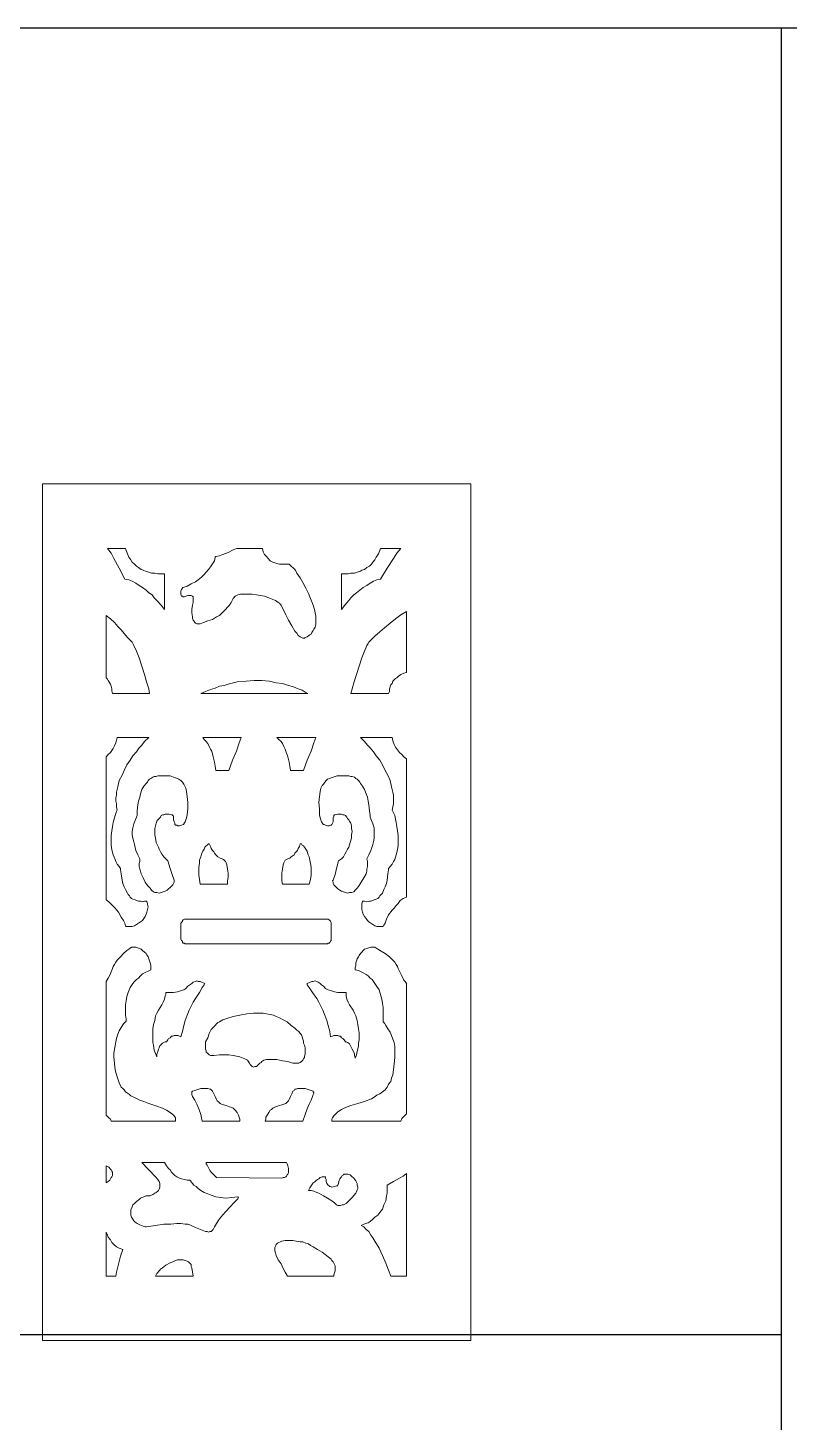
# Model space of a CAD drawing. Extents: x -66030 to 95157, y -13132 to 45879.
# Drawn here: x 86581 to 90919, y 31369 to 39315 of the extents above; entities that cross this region are included whole.
import ezdxf

# ---------------------------------------------------------------- set-up
doc = ezdxf.new("R2010")
doc.units = 0
doc.header["$LTSCALE"] = 100
doc.header["$MEASUREMENT"] = 0
doc.layers.get('0').update_dxf_attribs({"linetype": 'CONTINUOUS'})
doc.layers.add('3', color=11, linetype='CONTINUOUS')

msp = doc.modelspace()

# ---------------------------------------------------------------- linework, layer by layer
at = {"lineweight": 0}
for points in [[(86664.3, 31833.8), (86664.3, 36716.2), (87074.5, 36716.2), (88668.1, 36716.2), (89105.6, 36716.2), (89105.6, 31833.8), (88695.5, 31833.8), (87176, 31833.8), (87054.9, 31833.8), (86992.4, 31833.8), (86664.3, 31833.8)], [(87035.4, 36349.1), (87054.9, 36321.7), (87070.6, 36290.5), (87101.8, 36235.8), (87133.1, 36173.3), (87156.5, 36169.4), (87176, 36161.6), (87195.6, 36149.9), (87215.1, 36138.2), (87234.6, 36126.4), (87254.1, 36110.8), (87269.8, 36095.2), (87289.3, 36083.5), (87301, 36067.8), (87316.6, 36052.2), (87340.1, 36024.9), (87359.6, 36001.4), (87359.6, 36204.6), (87320.6, 36204.6), (87304.9, 36208.5), (87285.4, 36208.5), (87269.8, 36212.4), (87254.1, 36216.3), (87238.5, 36224.1), (87226.8, 36228), (87211.2, 36239.7), (87199.5, 36247.5), (87187.7, 36259.2), (87176, 36271), (87168.2, 36282.7), (87156.5, 36298.3), (87148.7, 36317.8), (87140.9, 36337.4), (87137, 36349.1), (87035.4, 36349.1)], [(88160.3, 35841.3), (88172.1, 35845.2), (88187.7, 35856.9), (88195.5, 35860.8), (88199.4, 35868.6), (88207.2, 35880.4), (88211.1, 35888.2), (88218.9, 35899.9), (88222.8, 35915.5), (88222.8, 35927.2), (88222.8, 35942.9), (88222.8, 35962.4), (88218.9, 35981.9), (88215, 36001.4), (88207.2, 36024.9), (88179.9, 36091.3), (88164.2, 36122.5), (88148.6, 36153.8), (88133, 36181.1), (88113.5, 36208.5), (88105.7, 36224.1), (88093.9, 36235.8), (88082.2, 36247.5), (88070.5, 36259.2), (88062.7, 36259.2), (88047.1, 36259.2), (88027.5, 36259.2), (88015.8, 36259.2), (88000.2, 36263.1), (87988.5, 36267), (87976.8, 36271), (87961.1, 36278.8), (87949.4, 36290.5), (87941.6, 36302.2), (87929.9, 36313.9), (87922.1, 36329.5), (87918.2, 36349.1), (87769.7, 36349.1), (87769.7, 36349.1), (87750.2, 36341.3), (87722.9, 36325.6), (87691.6, 36313.9), (87672.1, 36306.1), (87652.6, 36302.2), (87648.7, 36298.3), (87644.7, 36278.8), (87629.1, 36255.3), (87621.3, 36243.6), (87609.6, 36228), (87597.9, 36212.4), (87586.2, 36200.6), (87570.5, 36185), (87551, 36169.4), (87535.4, 36157.7), (87511.9, 36146), (87488.5, 36134.2), (87465.1, 36126.4), (87461.2, 36126.4), (87461.2, 36122.5), (87457.3, 36114.7), (87453.4, 36106.9), (87453.4, 36095.2), (87453.4, 36087.4), (87457.3, 36075.7), (87461.2, 36075.7), (87465.1, 36071.8), (87465.1, 36071.8), (87472.9, 36071.8), (87480.7, 36075.7), (87492.4, 36079.6), (87504.1, 36079.6), (87511.9, 36079.6), (87519.8, 36075.7), (87523.7, 36071.8), (87523.7, 36067.8), (87523.7, 36063.9), (87523.7, 36056.1), (87523.7, 36040.5), (87519.8, 36024.9), (87515.8, 36001.4), (87515.8, 35981.9), (87519.8, 35958.5), (87519.8, 35950.7), (87523.7, 35938.9), (87527.6, 35935), (87531.5, 35927.2), (87535.4, 35923.3), (87543.2, 35919.4), (87551, 35919.4), (87562.7, 35919.4), (87582.3, 35927.2), (87605.7, 35935), (87633, 35942.9), (87656.5, 35958.5), (87672.1, 35966.3), (87683.8, 35978), (87695.5, 35989.7), (87707.2, 36001.4), (87719, 36013.2), (87730.7, 36024.9), (87738.5, 36040.5), (87746.3, 36056.1), (87750.2, 36063.9), (87754.1, 36067.8), (87758, 36071.8), (87761.9, 36075.7), (87777.5, 36083.5), (87793.2, 36087.4), (87816.6, 36087.4), (87836.1, 36087.4), (87859.6, 36087.4), (87883, 36083.5), (87906.4, 36079.6), (87929.9, 36075.7), (87953.3, 36067.8), (87972.8, 36060), (87992.4, 36052.2), (88008, 36040.5), (88015.8, 36036.6), (88019.7, 36028.8), (88023.6, 36024.9), (88027.5, 36017.1), (88051, 35970.2), (88066.6, 35938.9), (88086.1, 35907.7), (88101.7, 35876.5), (88113.5, 35864.7), (88121.3, 35853), (88133, 35845.2), (88140.8, 35841.3), (88148.6, 35837.4), (88156.4, 35837.4), (88160.3, 35841.3)], [(88590, 36349.1), (88586.1, 36337.4), (88578.3, 36317.8), (88566.6, 36298.3), (88558.7, 36282.7), (88547, 36271), (88539.2, 36259.2), (88527.5, 36247.5), (88511.9, 36239.7), (88500.2, 36228), (88484.5, 36224.1), (88472.8, 36216.3), (88457.2, 36212.4), (88441.6, 36208.5), (88422, 36208.5), (88406.4, 36204.6), (88367.4, 36204.6), (88367.4, 36001.4), (88386.9, 36024.9), (88410.3, 36052.2), (88422, 36067.8), (88437.7, 36083.5), (88453.3, 36095.2), (88472.8, 36110.8), (88492.3, 36126.4), (88511.9, 36138.2), (88531.4, 36149.9), (88550.9, 36161.6), (88570.5, 36169.4), (88590, 36173.3), (88601.7, 36192.8), (88629.1, 36235.8), (88664.2, 36290.5), (88683.7, 36321.7), (88707.2, 36349.1), (88590, 36349.1)], [(87027.6, 35610.8), (87035.4, 35603), (87039.3, 35595.2), (87051, 35575.7), (87054.9, 35564), (87058.9, 35548.4), (87058.9, 35536.6), (87062.8, 35521), (87273.7, 35521), (87269.8, 35548.4), (87258.1, 35583.5), (87246.3, 35630.4), (87230.7, 35677.2), (87215.1, 35724.1), (87199.5, 35763.2), (87183.8, 35794.4), (87179.9, 35806.1), (87176, 35814), (87148.7, 35841.3), (87113.5, 35884.3), (87094, 35903.8), (87074.5, 35927.2), (87051, 35946.8), (87027.6, 35966.3), (87027.6, 35610.8)], [(88738.4, 35989.7), (88707.2, 35970.2), (88675.9, 35946.8), (88644.7, 35923.3), (88613.4, 35896), (88586.1, 35872.5), (88558.7, 35849.1), (88539.2, 35829.6), (88523.6, 35814), (88519.7, 35806.1), (88511.9, 35794.4), (88500.2, 35763.2), (88484.5, 35724.1), (88468.9, 35677.2), (88453.3, 35630.4), (88437.7, 35583.5), (88429.8, 35548.4), (88422, 35521), (88636.9, 35521), (88640.8, 35532.7), (88640.8, 35548.4), (88644.7, 35560.1), (88648.6, 35571.8), (88656.4, 35579.6), (88660.3, 35591.3), (88668.1, 35599.1), (88675.9, 35606.9), (88683.7, 35610.8), (88691.5, 35618.7), (88707.2, 35630.4), (88722.8, 35638.2), (88738.4, 35642.1), (88738.4, 35989.7)], [(88176, 35521), (87566.6, 35521), (87594, 35532.7), (87621.3, 35544.4), (87648.7, 35552.3), (87672.1, 35564), (87699.4, 35567.9), (87722.9, 35575.7), (87773.6, 35587.4), (87824.4, 35591.3), (87871.3, 35595.2), (87914.3, 35595.2), (87957.2, 35591.3), (87996.3, 35583.5), (88031.4, 35579.6), (88066.6, 35567.9), (88093.9, 35560.1), (88121.3, 35548.4), (88144.7, 35540.5), (88160.3, 35528.8), (88176, 35521)], [(87027.6, 34345.3), (87043.2, 34333.6), (87054.9, 34321.9), (87066.7, 34310.2), (87078.4, 34298.4), (87097.9, 34275), (87113.5, 34247.7), (87125.3, 34228.1), (87133.1, 34212.5), (87137, 34196.9), (87140.9, 34193), (87152.6, 34193), (87164.3, 34193), (87176, 34193), (87187.7, 34196.9), (87199.5, 34204.7), (87211.2, 34212.5), (87222.9, 34220.3), (87234.6, 34228.1), (87242.4, 34239.9), (87250.2, 34251.6), (87254.1, 34263.3), (87258.1, 34275), (87262, 34290.6), (87265.9, 34306.3), (87262, 34321.9), (87258.1, 34337.5), (87246.3, 34337.5), (87234.6, 34333.6), (87222.9, 34337.5), (87211.2, 34337.5), (87199.5, 34341.4), (87191.7, 34345.3), (87179.9, 34349.2), (87172.1, 34353.1), (87164.3, 34360.9), (87160.4, 34368.7), (87152.6, 34376.6), (87148.7, 34384.4), (87137, 34403.9), (87129.2, 34419.5), (87121.3, 34439.1), (87117.4, 34458.6), (87113.5, 34493.7), (87109.6, 34517.2), (87109.6, 34525), (87101.8, 34536.7), (87090.1, 34548.4), (87082.3, 34564), (87078.4, 34575.8), (87066.7, 34603.1), (87058.9, 34630.4), (87054.9, 34657.8), (87054.9, 34685.1), (87054.9, 34712.5), (87058.9, 34739.8), (87062.8, 34763.3), (87066.7, 34786.7), (87078.4, 34825.7), (87086.2, 34849.2), (87090.1, 34857), (87086.2, 34876.5), (87086.2, 34892.1), (87082.3, 34907.8), (87082.3, 34927.3), (87086.2, 34942.9), (87086.2, 34958.5), (87094, 34989.8), (87101.8, 35025), (87117.4, 35056.2), (87129.2, 35083.5), (87144.8, 35114.8), (87164.3, 35142.1), (87179.9, 35165.6), (87199.5, 35189), (87215.1, 35212.4), (87230.7, 35228.1), (87246.3, 35247.6), (87269.8, 35271), (87090.1, 35271), (87086.2, 35255.4), (87082.3, 35239.8), (87074.5, 35224.2), (87066.7, 35208.5), (87058.9, 35196.8), (87051, 35185.1), (87039.3, 35173.4), (87027.6, 35161.7), (87027.6, 34345.3)], [(87578.3, 35271), (87797.1, 35271), (87785.4, 35239.8), (87769.7, 35192.9), (87746.3, 35142.1), (87726.8, 35083.5), (87652.6, 35083.5), (87648.7, 35107), (87644.7, 35130.4), (87636.9, 35161.7), (87629.1, 35192.9), (87621.3, 35204.6), (87613.5, 35220.2), (87605.7, 35235.9), (87597.9, 35247.6), (87586.2, 35259.3), (87578.3, 35271)], [(88000.2, 35271), (88222.8, 35271), (88211.1, 35239.8), (88195.5, 35192.9), (88172.1, 35142.1), (88152.5, 35083.5), (88078.3, 35083.5), (88074.4, 35107), (88070.5, 35130.4), (88062.7, 35161.7), (88051, 35192.9), (88047.1, 35204.6), (88039.2, 35220.2), (88031.4, 35235.9), (88023.6, 35247.6), (88011.9, 35259.3), (88000.2, 35271)], [(88738.4, 35149.9), (88722.8, 35161.7), (88711.1, 35173.4), (88699.4, 35185.1), (88687.6, 35200.7), (88675.9, 35216.3), (88668.1, 35232), (88660.3, 35251.5), (88656.4, 35271), (88476.7, 35271), (88500.2, 35247.6), (88515.8, 35228.1), (88531.4, 35212.4), (88550.9, 35189), (88566.6, 35165.6), (88586.1, 35142.1), (88601.7, 35114.8), (88617.3, 35083.5), (88633, 35056.2), (88644.7, 35025), (88652.5, 34989.8), (88660.3, 34958.5), (88664.2, 34942.9), (88664.2, 34927.3), (88664.2, 34907.8), (88664.2, 34892.1), (88660.3, 34876.5), (88656.4, 34857), (88660.3, 34849.2), (88672, 34825.7), (88679.8, 34786.7), (88683.7, 34763.3), (88687.6, 34739.8), (88691.5, 34712.5), (88691.5, 34685.1), (88691.5, 34657.8), (88687.6, 34630.4), (88679.8, 34603.1), (88672, 34575.8), (88664.2, 34564), (88656.4, 34548.4), (88644.7, 34536.7), (88636.9, 34525), (88636.9, 34517.2), (88633, 34493.7), (88629.1, 34458.6), (88625.1, 34439.1), (88617.3, 34419.5), (88609.5, 34403.9), (88601.7, 34384.4), (88593.9, 34376.6), (88586.1, 34368.7), (88582.2, 34360.9), (88574.4, 34353.1), (88566.6, 34349.2), (88554.8, 34345.3), (88547, 34341.4), (88535.3, 34337.5), (88527.5, 34337.5), (88511.9, 34333.6), (88500.2, 34337.5), (88488.4, 34337.5), (88484.5, 34321.9), (88484.5, 34306.3), (88484.5, 34290.6), (88488.4, 34275), (88492.3, 34263.3), (88500.2, 34251.6), (88508, 34239.9), (88515.8, 34228.1), (88523.6, 34220.3), (88535.3, 34212.5), (88547, 34204.7), (88558.7, 34196.9), (88570.5, 34193), (88582.2, 34193), (88593.9, 34193), (88605.6, 34193), (88609.5, 34200.8), (88617.3, 34212.5), (88625.1, 34235.9), (88636.9, 34259.4), (88656.4, 34286.7), (88668.1, 34298.4), (88679.8, 34314.1), (88691.5, 34325.8), (88703.3, 34341.4), (88718.9, 34353.1), (88738.4, 34360.9), (88738.4, 35149.9)], [(87285.4, 34400), (87277.6, 34411.7), (87262, 34427.3), (87250.2, 34446.9), (87238.5, 34470.3), (87226.8, 34493.7), (87222.9, 34509.4), (87219, 34521.1), (87215.1, 34536.7), (87215.1, 34552.3), (87219, 34564), (87219, 34579.7), (87215.1, 34587.5), (87207.3, 34603.1), (87195.6, 34626.5), (87187.7, 34661.7), (87183.8, 34677.3), (87179.9, 34696.9), (87176, 34716.4), (87176, 34735.9), (87179.9, 34755.4), (87183.8, 34778.9), (87191.7, 34798.4), (87199.5, 34817.9), (87203.4, 34825.7), (87203.4, 34853.1), (87207.3, 34888.2), (87211.2, 34907.8), (87219, 34931.2), (87222.9, 34950.7), (87230.7, 34974.2), (87242.4, 34993.7), (87254.1, 35009.3), (87262, 35017.1), (87265.9, 35025), (87273.7, 35032.8), (87281.5, 35036.7), (87293.2, 35044.5), (87301, 35048.4), (87312.7, 35048.4), (87320.6, 35052.3), (87344, 35052.3), (87367.4, 35052.3), (87390.9, 35052.3), (87410.4, 35044.5), (87422.1, 35040.6), (87433.8, 35036.7), (87441.6, 35032.8), (87453.4, 35025), (87461.2, 35017.1), (87469, 35005.4), (87472.9, 34997.6), (87480.7, 34982), (87484.6, 34962.5), (87488.5, 34935.1), (87492.4, 34900), (87492.4, 34864.8), (87488.5, 34829.7), (87484.6, 34814), (87480.7, 34802.3), (87476.8, 34790.6), (87469, 34778.9), (87469, 34775), (87465.1, 34775), (87457.3, 34771.1), (87445.5, 34767.2), (87433.8, 34767.2), (87429.9, 34771.1), (87422.1, 34771.1), (87418.2, 34775), (87418.2, 34782.8), (87414.3, 34790.6), (87410.4, 34802.3), (87410.4, 34814), (87410.4, 34821.8), (87406.5, 34825.7), (87402.6, 34829.7), (87398.7, 34829.7), (87387, 34833.6), (87371.3, 34833.6), (87363.5, 34833.6), (87355.7, 34829.7), (87347.9, 34829.7), (87340.1, 34825.7), (87336.2, 34817.9), (87328.4, 34810.1), (87320.6, 34802.3), (87316.6, 34794.5), (87312.7, 34782.8), (87308.8, 34767.2), (87304.9, 34751.5), (87304.9, 34735.9), (87304.9, 34716.4), (87308.8, 34696.9), (87312.7, 34673.4), (87324.5, 34646.1), (87328.4, 34634.4), (87336.2, 34618.7), (87344, 34607), (87355.7, 34591.4), (87367.4, 34579.7), (87379.1, 34568), (87390.9, 34525), (87402.6, 34489.8), (87414.3, 34458.6), (87414.3, 34454.7), (87414.3, 34446.9), (87410.4, 34439.1), (87406.5, 34431.2), (87398.7, 34423.4), (87390.9, 34415.6), (87383, 34407.8), (87375.2, 34400), (87363.5, 34396.1), (87351.8, 34392.2), (87340.1, 34388.3), (87328.4, 34384.4), (87316.6, 34388.3), (87304.9, 34388.3), (87297.1, 34392.2), (87285.4, 34400)], [(88445.5, 34400), (88457.2, 34411.7), (88468.9, 34427.3), (88480.6, 34446.9), (88496.2, 34470.3), (88508, 34493.7), (88511.9, 34509.4), (88511.9, 34521.1), (88515.8, 34536.7), (88515.8, 34552.3), (88515.8, 34564), (88511.9, 34579.7), (88515.8, 34587.5), (88523.6, 34603.1), (88535.3, 34626.5), (88547, 34661.7), (88550.9, 34677.3), (88554.8, 34696.9), (88554.8, 34716.4), (88554.8, 34735.9), (88554.8, 34755.4), (88547, 34778.9), (88539.2, 34798.4), (88531.4, 34817.9), (88531.4, 34825.7), (88527.5, 34853.1), (88523.6, 34888.2), (88519.7, 34907.8), (88515.8, 34931.2), (88508, 34950.7), (88500.2, 34974.2), (88488.4, 34993.7), (88476.7, 35009.3), (88472.8, 35017.1), (88465, 35025), (88457.2, 35032.8), (88449.4, 35036.7), (88441.6, 35044.5), (88429.8, 35048.4), (88422, 35048.4), (88410.3, 35052.3), (88386.9, 35052.3), (88367.4, 35052.3), (88343.9, 35052.3), (88320.5, 35044.5), (88308.8, 35040.6), (88300.9, 35036.7), (88289.2, 35032.8), (88281.4, 35025), (88273.6, 35017.1), (88265.8, 35005.4), (88258, 34997.6), (88250.2, 34982), (88246.3, 34962.5), (88242.4, 34935.1), (88238.5, 34900), (88242.4, 34864.8), (88242.4, 34829.7), (88246.3, 34814), (88250.2, 34802.3), (88254.1, 34790.6), (88261.9, 34778.9), (88265.8, 34775), (88269.7, 34775), (88277.5, 34771.1), (88289.2, 34767.2), (88297, 34767.2), (88304.9, 34771.1), (88308.8, 34771.1), (88312.7, 34775), (88316.6, 34782.8), (88320.5, 34790.6), (88320.5, 34802.3), (88320.5, 34814), (88324.4, 34821.8), (88324.4, 34825.7), (88328.3, 34829.7), (88332.2, 34829.7), (88347.8, 34833.6), (88359.5, 34833.6), (88367.4, 34833.6), (88375.2, 34829.7), (88383, 34829.7), (88390.8, 34825.7), (88398.6, 34817.9), (88402.5, 34810.1), (88410.3, 34802.3), (88414.2, 34794.5), (88422, 34782.8), (88425.9, 34767.2), (88425.9, 34751.5), (88429.8, 34735.9), (88425.9, 34716.4), (88425.9, 34696.9), (88418.1, 34673.4), (88410.3, 34646.1), (88402.5, 34634.4), (88394.7, 34618.7), (88386.9, 34607), (88379.1, 34591.4), (88367.4, 34579.7), (88351.7, 34568), (88340, 34525), (88332.2, 34489.8), (88320.5, 34458.6), (88316.6, 34454.7), (88320.5, 34446.9), (88320.5, 34439.1), (88324.4, 34431.2), (88332.2, 34423.4), (88340, 34415.6), (88347.8, 34407.8), (88359.5, 34400), (88367.4, 34396.1), (88379.1, 34392.2), (88390.8, 34388.3), (88402.5, 34384.4), (88414.2, 34388.3), (88425.9, 34388.3), (88437.7, 34392.2), (88445.5, 34400)], [(87613.5, 34665.6), (87613.5, 34665.6), (87609.6, 34665.6), (87601.8, 34657.8), (87597.9, 34653.9), (87590.1, 34646.1), (87586.2, 34634.4), (87578.3, 34622.6), (87570.5, 34607), (87566.6, 34591.4), (87558.8, 34571.9), (87558.8, 34552.3), (87554.9, 34532.8), (87554.9, 34509.4), (87554.9, 34485.9), (87558.8, 34462.5), (87562.7, 34435.2), (87719, 34435.2), (87719, 34454.7), (87722.9, 34474.2), (87722.9, 34497.6), (87719, 34521.1), (87715.1, 34544.5), (87711.1, 34556.2), (87707.2, 34564), (87699.4, 34571.9), (87695.5, 34575.8), (87687.7, 34579.7), (87676, 34583.6), (87664.3, 34591.4), (87652.6, 34603.1), (87644.7, 34610.9), (87640.8, 34618.7), (87633, 34626.5), (87625.2, 34638.3), (87621.3, 34650), (87613.5, 34665.6)], [(88133, 34665.6), (88136.9, 34665.6), (88140.8, 34665.6), (88144.7, 34657.8), (88152.5, 34653.9), (88156.4, 34646.1), (88164.2, 34634.4), (88172.1, 34622.6), (88176, 34607), (88183.8, 34591.4), (88187.7, 34571.9), (88191.6, 34552.3), (88195.5, 34532.8), (88195.5, 34509.4), (88195.5, 34485.9), (88191.6, 34462.5), (88183.8, 34435.2), (88031.4, 34435.2), (88027.5, 34454.7), (88027.5, 34474.2), (88027.5, 34497.6), (88031.4, 34521.1), (88035.3, 34544.5), (88039.2, 34556.2), (88043.2, 34564), (88047.1, 34571.9), (88054.9, 34575.8), (88062.7, 34579.7), (88074.4, 34583.6), (88082.2, 34591.4), (88097.8, 34603.1), (88101.7, 34610.9), (88109.6, 34618.7), (88117.4, 34626.5), (88121.3, 34638.3), (88129.1, 34650), (88133, 34665.6)], [(88281.4, 34095.3), (87480.7, 34095.3), (87476.8, 34095.3), (87472.9, 34099.2), (87465.1, 34099.2), (87461.2, 34103.1), (87461.2, 34111), (87457.3, 34114.9), (87453.4, 34122.7), (87453.4, 34126.6), (87453.4, 34204.7), (87453.4, 34212.5), (87457.3, 34216.4), (87461.2, 34224.2), (87461.2, 34228.1), (87465.1, 34232), (87472.9, 34235.9), (87476.8, 34235.9), (87480.7, 34235.9), (88281.4, 34235.9), (88289.2, 34235.9), (88293.1, 34235.9), (88297, 34232), (88300.9, 34228.1), (88304.9, 34224.2), (88308.8, 34216.4), (88308.8, 34212.5), (88308.8, 34204.7), (88308.8, 34126.6), (88308.8, 34122.7), (88308.8, 34114.9), (88304.9, 34111), (88300.9, 34103.1), (88297, 34099.2), (88293.1, 34099.2), (88289.2, 34095.3), (88281.4, 34095.3)], [(87027.6, 33118.8), (87035.4, 33111), (87043.2, 33103.2), (87051, 33095.4), (87054.9, 33083.7), (87422.1, 33083.7), (87422.1, 33091.5), (87422.1, 33103.2), (87414.3, 33114.9), (87406.5, 33122.7), (87390.9, 33134.5), (87371.3, 33146.2), (87347.9, 33157.9), (87316.6, 33169.6), (87269.8, 33185.2), (87242.4, 33197), (87219, 33204.8), (87191.7, 33216.5), (87168.2, 33228.2), (87160.4, 33236), (87148.7, 33243.8), (87137, 33251.6), (87129.2, 33263.4), (87121.3, 33271.2), (87113.5, 33279), (87101.8, 33302.4), (87094, 33325.9), (87086.2, 33349.3), (87078.4, 33376.6), (87074.5, 33411.8), (87070.6, 33450.8), (87070.6, 33470.4), (87074.5, 33493.8), (87078.4, 33513.3), (87082.3, 33536.8), (87086.2, 33556.3), (87094, 33579.7), (87101.8, 33599.3), (87113.5, 33618.8), (87125.3, 33638.3), (87140.9, 33654), (87140.9, 33665.7), (87137, 33689.1), (87137, 33708.6), (87137, 33728.2), (87137, 33747.7), (87140.9, 33771.1), (87144.8, 33794.6), (87152.6, 33818), (87164.3, 33845.3), (87172.1, 33857.1), (87179.9, 33868.8), (87187.7, 33880.5), (87199.5, 33892.2), (87211.2, 33900), (87222.9, 33911.8), (87234.6, 33923.5), (87250.2, 33931.3), (87265.9, 33939.1), (87281.5, 33946.9), (87281.5, 33962.5), (87281.5, 33974.2), (87277.6, 33986), (87273.7, 33997.7), (87269.8, 34009.4), (87265.9, 34021.1), (87258.1, 34032.8), (87254.1, 34040.6), (87246.3, 34048.5), (87234.6, 34056.3), (87226.8, 34064.1), (87215.1, 34068), (87207.3, 34071.9), (87195.6, 34075.8), (87183.8, 34075.8), (87172.1, 34075.8), (87156.5, 34064.1), (87144.8, 34056.3), (87125.3, 34040.6), (87109.6, 34021.1), (87090.1, 34001.6), (87082.3, 33989.9), (87074.5, 33978.2), (87066.7, 33966.4), (87062.8, 33954.7), (87047.1, 33915.7), (87039.3, 33900), (87027.6, 33880.5), (87027.6, 33118.8)], [(88738.4, 33868.8), (88730.6, 33880.5), (88722.8, 33888.3), (88711.1, 33911.8), (88703.3, 33931.3), (88691.5, 33954.7), (88687.6, 33966.4), (88679.8, 33978.2), (88672, 33989.9), (88660.3, 34001.6), (88652.5, 34009.4), (88640.8, 34021.1), (88617.3, 34040.6), (88593.9, 34052.4), (88574.4, 34064.1), (88558.7, 34075.8), (88547, 34075.8), (88535.3, 34075.8), (88523.6, 34071.9), (88511.9, 34068), (88500.2, 34064.1), (88492.3, 34056.3), (88484.5, 34048.5), (88476.7, 34040.6), (88468.9, 34028.9), (88465, 34021.1), (88457.2, 34009.4), (88453.3, 33997.7), (88449.4, 33986), (88449.4, 33970.3), (88445.5, 33958.6), (88445.5, 33946.9), (88465, 33943), (88480.6, 33935.2), (88496.2, 33927.4), (88508, 33919.6), (88519.7, 33911.8), (88531.4, 33900), (88543.1, 33892.2), (88550.9, 33880.5), (88558.7, 33868.8), (88566.6, 33857.1), (88582.2, 33833.6), (88590, 33806.3), (88597.8, 33778.9), (88601.7, 33755.5), (88605.6, 33732.1), (88605.6, 33708.6), (88605.6, 33689.1), (88605.6, 33661.8), (88605.6, 33650.1), (88613.4, 33642.2), (88621.2, 33630.5), (88633, 33611), (88644.7, 33591.5), (88652.5, 33571.9), (88660.3, 33552.4), (88668.1, 33532.9), (88672, 33509.4), (88672, 33489.9), (88672, 33470.4), (88672, 33446.9), (88668.1, 33411.8), (88664.2, 33376.6), (88660.3, 33349.3), (88652.5, 33329.8), (88648.6, 33310.2), (88636.9, 33294.6), (88629.1, 33279), (88617.3, 33263.4), (88601.7, 33251.6), (88586.1, 33239.9), (88570.5, 33232.1), (88554.8, 33220.4), (88539.2, 33212.6), (88500.2, 33197), (88461.1, 33185.2), (88422, 33173.5), (88390.8, 33161.8), (88367.4, 33150.1), (88347.8, 33138.4), (88336.1, 33126.7), (88324.4, 33114.9), (88316.6, 33103.2), (88312.7, 33095.4), (88312.7, 33083.7), (88707.2, 33083.7), (88711.1, 33099.3), (88718.9, 33107.1), (88730.6, 33118.8), (88738.4, 33126.7), (88738.4, 33868.8)], [(87590.1, 33868.8), (87590.1, 33868.8), (87586.2, 33861), (87574.4, 33845.3), (87558.8, 33818), (87535.4, 33782.9), (87523.7, 33763.3), (87511.9, 33739.9), (87500.2, 33716.5), (87488.5, 33689.1), (87476.8, 33657.9), (87469, 33630.5), (87461.2, 33595.4), (87453.4, 33564.1), (87445.5, 33568), (87437.7, 33571.9), (87426, 33571.9), (87414.3, 33571.9), (87406.5, 33568), (87398.7, 33568), (87390.9, 33560.2), (87383, 33556.3), (87379.1, 33548.5), (87371.3, 33536.8), (87363.5, 33536.8), (87355.7, 33532.9), (87347.9, 33529), (87344, 33525.1), (87336.2, 33517.2), (87332.3, 33513.3), (87328.4, 33501.6), (87324.5, 33493.8), (87320.6, 33482.1), (87316.6, 33466.5), (87316.6, 33450.8), (87308.8, 33470.4), (87301, 33489.9), (87297.1, 33517.2), (87293.2, 33532.9), (87293.2, 33552.4), (87293.2, 33571.9), (87293.2, 33591.5), (87293.2, 33611), (87297.1, 33634.4), (87304.9, 33657.9), (87308.8, 33685.2), (87316.6, 33700.8), (87324.5, 33716.5), (87344, 33747.7), (87351.8, 33763.3), (87359.6, 33778.9), (87363.5, 33798.5), (87367.4, 33806.3), (87367.4, 33818), (87379.1, 33818), (87394.8, 33818), (87410.4, 33818), (87433.8, 33821.9), (87445.5, 33825.8), (87457.3, 33829.7), (87469, 33833.6), (87480.7, 33841.4), (87492.4, 33853.2), (87504.1, 33861), (87515.8, 33868.8), (87523.7, 33876.6), (87535.4, 33880.5), (87543.2, 33884.4), (87551, 33880.5), (87562.7, 33880.5), (87590.1, 33868.8)], [(88172.1, 33868.8), (88172.1, 33868.8), (88172.1, 33861), (88183.8, 33845.3), (88203.3, 33818), (88226.7, 33782.9), (88238.5, 33763.3), (88250.2, 33739.9), (88261.9, 33716.5), (88273.6, 33689.1), (88285.3, 33657.9), (88293.1, 33630.5), (88300.9, 33595.4), (88304.9, 33564.1), (88316.6, 33568), (88324.4, 33571.9), (88336.1, 33571.9), (88347.8, 33571.9), (88355.6, 33568), (88363.4, 33568), (88367.4, 33560.2), (88375.2, 33556.3), (88383, 33548.5), (88390.8, 33536.8), (88394.7, 33536.8), (88402.5, 33532.9), (88414.2, 33525.1), (88422, 33509.4), (88429.8, 33493.8), (88441.6, 33470.4), (88441.6, 33458.7), (88445.5, 33443), (88453.3, 33462.6), (88457.2, 33482.1), (88465, 33513.3), (88465, 33529), (88468.9, 33548.5), (88468.9, 33568), (88468.9, 33587.6), (88465, 33611), (88461.1, 33634.4), (88457.2, 33657.9), (88449.4, 33685.2), (88441.6, 33700.8), (88433.8, 33716.5), (88414.2, 33747.7), (88406.4, 33763.3), (88398.6, 33778.9), (88394.7, 33798.5), (88394.7, 33806.3), (88394.7, 33818), (88383, 33818), (88367.4, 33818), (88347.8, 33818), (88328.3, 33821.9), (88316.6, 33825.8), (88304.9, 33829.7), (88293.1, 33833.6), (88277.5, 33841.4), (88265.8, 33853.2), (88254.1, 33861), (88246.3, 33868.8), (88234.5, 33876.6), (88226.7, 33880.5), (88218.9, 33884.4), (88207.2, 33880.5), (88199.4, 33880.5), (88172.1, 33868.8)], [(88133, 33419.6), (88125.2, 33415.7), (88113.5, 33415.7), (88101.7, 33415.7), (88090, 33415.7), (88062.7, 33423.5), (88031.4, 33427.4), (88000.2, 33435.2), (87988.5, 33435.2), (87972.8, 33435.2), (87957.2, 33435.2), (87941.6, 33435.2), (87926, 33431.3), (87914.3, 33423.5), (87910.4, 33419.6), (87902.5, 33415.7), (87894.7, 33407.9), (87890.8, 33404), (87883, 33396.2), (87875.2, 33396.2), (87867.4, 33392.3), (87859.6, 33396.2), (87855.7, 33400.1), (87847.9, 33407.9), (87844, 33415.7), (87832.2, 33431.3), (87824.4, 33435.2), (87816.6, 33439.1), (87789.3, 33450.8), (87769.7, 33454.8), (87750.2, 33458.7), (87726.8, 33462.6), (87699.4, 33462.6), (87672.1, 33462.6), (87640.8, 33458.7), (87633, 33458.7), (87621.3, 33458.7), (87613.5, 33462.6), (87609.6, 33466.5), (87601.8, 33474.3), (87597.9, 33478.2), (87597.9, 33486), (87594, 33493.8), (87594, 33505.5), (87594, 33521.2), (87594, 33536.8), (87605.7, 33560.2), (87613.5, 33583.6), (87625.2, 33607.1), (87640.8, 33622.7), (87648.7, 33630.5), (87656.5, 33638.3), (87664.3, 33646.1), (87672.1, 33650.1), (87691.6, 33661.8), (87715.1, 33669.6), (87750.2, 33681.3), (87789.3, 33689.1), (87828.3, 33696.9), (87867.4, 33700.8), (87886.9, 33700.8), (87906.4, 33700.8), (87922.1, 33700.8), (87941.6, 33696.9), (87961.1, 33693), (87980.7, 33689.1), (87996.3, 33681.3), (88015.8, 33673.5), (88035.3, 33661.8), (88058.8, 33650.1), (88082.2, 33630.5), (88101.7, 33614.9), (88113.5, 33603.2), (88125.2, 33595.4), (88133, 33583.6), (88140.8, 33575.8), (88144.7, 33564.1), (88148.6, 33552.4), (88152.5, 33540.7), (88152.5, 33529), (88156.4, 33517.2), (88160.3, 33501.6), (88160.3, 33486), (88160.3, 33466.5), (88156.4, 33454.8), (88156.4, 33446.9), (88152.5, 33439.1), (88148.6, 33431.3), (88140.8, 33423.5), (88133, 33419.6)], [(87789.3, 33083.7), (87574.4, 33083.7), (87566.6, 33122.7), (87554.9, 33154), (87543.2, 33181.3), (87531.5, 33204.8), (87519.8, 33224.3), (87515.8, 33236), (87515.8, 33243.8), (87515.8, 33247.7), (87515.8, 33251.6), (87519.8, 33255.5), (87531.5, 33259.5), (87543.2, 33263.4), (87554.9, 33267.3), (87566.6, 33271.2), (87586.2, 33271.2), (87605.7, 33271.2), (87617.4, 33267.3), (87621.3, 33267.3), (87629.1, 33259.5), (87633, 33255.5), (87640.8, 33239.9), (87648.7, 33224.3), (87656.5, 33208.7), (87660.4, 33200.9), (87668.2, 33193.1), (87676, 33185.2), (87683.8, 33181.3), (87695.5, 33177.4), (87711.1, 33173.5), (87730.7, 33165.7), (87742.4, 33161.8), (87750.2, 33157.9), (87758, 33150.1), (87761.9, 33146.2), (87773.6, 33134.5), (87781.5, 33118.8), (87785.4, 33107.1), (87789.3, 33095.4), (87789.3, 33083.7)], [(88148.6, 33083.7), (87933.8, 33083.7), (87937.7, 33095.4), (87937.7, 33107.1), (87945.5, 33118.8), (87953.3, 33134.5), (87961.1, 33146.2), (87968.9, 33150.1), (87976.8, 33157.9), (87992.4, 33165.7), (88015.8, 33173.5), (88027.5, 33177.4), (88039.2, 33181.3), (88051, 33185.2), (88058.8, 33193.1), (88066.6, 33200.9), (88070.5, 33208.7), (88078.3, 33224.3), (88086.1, 33239.9), (88090, 33255.5), (88097.8, 33259.5), (88101.7, 33267.3), (88109.6, 33267.3), (88117.4, 33271.2), (88136.9, 33271.2), (88160.3, 33271.2), (88172.1, 33267.3), (88183.8, 33263.4), (88195.5, 33259.5), (88207.2, 33255.5), (88207.2, 33251.6), (88211.1, 33247.7), (88211.1, 33243.8), (88207.2, 33236), (88203.3, 33224.3), (88195.5, 33204.8), (88183.8, 33181.3), (88172.1, 33154), (88160.3, 33122.7), (88148.6, 33083.7)], [(87027.6, 32732.1), (87039.3, 32740), (87047.1, 32747.8), (87051, 32755.6), (87054.9, 32763.4), (87058.9, 32767.3), (87062.8, 32775.1), (87062.8, 32782.9), (87062.8, 32786.8), (87062.8, 32794.6), (87058.9, 32798.5), (87054.9, 32806.4), (87051, 32810.3), (87043.2, 32822), (87027.6, 32829.8), (87027.6, 32732.1)], [(87230.7, 32849.3), (87328.4, 32849.3), (87359.6, 32849.3), (87371.3, 32829.8), (87383, 32814.2), (87390.9, 32806.4), (87398.7, 32794.6), (87406.5, 32786.8), (87418.2, 32775.1), (87429.9, 32767.3), (87445.5, 32759.5), (87457.3, 32755.6), (87472.9, 32751.7), (87488.5, 32747.8), (87504.1, 32747.8), (87508, 32743.9), (87519.8, 32728.2), (87527.6, 32720.4), (87539.3, 32712.6), (87551, 32700.9), (87566.6, 32689.2), (87586.2, 32677.5), (87605.7, 32669.7), (87625.2, 32661.8), (87652.6, 32654), (87679.9, 32650.1), (87707.2, 32646.2), (87742.4, 32650.1), (87777.5, 32654), (87781.5, 32650.1), (87781.5, 32650.1), (87777.5, 32642.3), (87773.6, 32638.4), (87754.1, 32618.9), (87734.6, 32595.4), (87707.2, 32568.1), (87679.9, 32536.9), (87668.2, 32521.2), (87656.5, 32501.7), (87644.7, 32482.2), (87636.9, 32466.5), (87629.1, 32458.7), (87625.2, 32454.8), (87617.4, 32454.8), (87609.6, 32450.9), (87601.8, 32454.8), (87594, 32454.8), (87574.4, 32462.6), (87554.9, 32470.4), (87535.4, 32478.3), (87519.8, 32486.1), (87504.1, 32493.9), (87492.4, 32497.8), (87476.8, 32497.8), (87453.4, 32501.7), (87429.9, 32501.7), (87394.8, 32497.8), (87355.7, 32497.8), (87308.8, 32490), (87254.1, 32482.2), (87250.2, 32482.2), (87238.5, 32486.1), (87219, 32493.9), (87211.2, 32497.8), (87203.4, 32501.7), (87191.7, 32509.5), (87183.8, 32517.3), (87179.9, 32525.1), (87172.1, 32536.9), (87168.2, 32548.6), (87168.2, 32564.2), (87168.2, 32579.8), (87176, 32595.4), (87179.9, 32607.2), (87187.7, 32615), (87199.5, 32626.7), (87215.1, 32638.4), (87222.9, 32646.2), (87230.7, 32650.1), (87242.4, 32654), (87254.1, 32657.9), (87265.9, 32657.9), (87277.6, 32657.9), (87293.2, 32665.7), (87304.9, 32673.6), (87312.7, 32677.5), (87320.6, 32685.3), (87324.5, 32689.2), (87328.4, 32697), (87332.3, 32708.7), (87332.3, 32716.5), (87332.3, 32728.2), (87328.4, 32740), (87320.6, 32751.7), (87308.8, 32767.3), (87230.7, 32849.3)], [(87636.9, 32849.3), (88054.9, 32849.3), (88058.8, 32841.5), (88062.7, 32829.8), (88066.6, 32814.2), (88066.6, 32798.5), (88066.6, 32790.7), (88062.7, 32782.9), (88058.8, 32779), (88054.9, 32771.2), (88051, 32767.3), (88043.2, 32763.4), (88035.3, 32763.4), (88027.5, 32759.5), (87656.5, 32763.4), (87648.7, 32771.2), (87640.8, 32779), (87629.1, 32790.7), (87617.4, 32802.5), (87609.6, 32818.1), (87601.8, 32833.7), (87597.9, 32841.5), (87597.9, 32849.3), (87636.9, 32849.3)], [(88347.8, 32603.3), (88340, 32607.2), (88328.3, 32618.9), (88312.7, 32630.6), (88289.2, 32646.2), (88265.8, 32657.9), (88238.5, 32673.6), (88226.7, 32677.5), (88211.1, 32685.3), (88195.5, 32689.2), (88179.9, 32689.2), (88187.7, 32704.8), (88195.5, 32716.5), (88207.2, 32732.1), (88215, 32736.1), (88222.8, 32743.9), (88230.6, 32751.7), (88238.5, 32755.6), (88246.3, 32763.4), (88258, 32767.3), (88265.8, 32767.3), (88277.5, 32767.3), (88277.5, 32759.5), (88281.4, 32751.7), (88281.4, 32740), (88285.3, 32728.2), (88293.1, 32720.4), (88297, 32716.5), (88300.9, 32712.6), (88304.9, 32712.6), (88312.7, 32708.7), (88328.3, 32712.6), (88340, 32716.5), (88343.9, 32716.5), (88347.8, 32720.4), (88351.7, 32728.2), (88355.6, 32747.8), (88359.5, 32755.6), (88367.4, 32767.3), (88371.3, 32775.1), (88379.1, 32779), (88383, 32782.9), (88390.8, 32782.9), (88398.6, 32782.9), (88406.4, 32782.9), (88418.1, 32779), (88425.9, 32771.2), (88437.7, 32759.5), (88449.4, 32743.9), (88457.2, 32728.2), (88457.2, 32720.4), (88461.1, 32708.7), (88461.1, 32700.9), (88457.2, 32693.1), (88453.3, 32681.4), (88449.4, 32673.6), (88429.8, 32650.1), (88418.1, 32638.4), (88406.4, 32626.7), (88394.7, 32615), (88379.1, 32607.2), (88371.3, 32607.2), (88363.4, 32603.3), (88355.6, 32603.3), (88347.8, 32603.3)], [(88738.4, 32786.8), (88718.9, 32771.2), (88699.4, 32759.5), (88664.2, 32740), (88629.1, 32720.4), (88629.1, 32704.8), (88629.1, 32689.2), (88629.1, 32673.6), (88625.1, 32657.9), (88621.2, 32630.6), (88609.5, 32607.2), (88601.7, 32583.7), (88586.1, 32564.2), (88574.4, 32548.6), (88558.7, 32536.9), (88547, 32525.1), (88531.4, 32513.4), (88519.7, 32505.6), (88504.1, 32501.7), (88488.4, 32493.9), (88480.6, 32490), (88496.2, 32482.2), (88508, 32466.5), (88523.6, 32454.8), (88535.3, 32435.3), (88547, 32419.7), (88558.7, 32400.1), (88582.2, 32361.1), (88601.7, 32318.1), (88621.2, 32275.2), (88636.9, 32236.1), (88648.6, 32200.9), (88734.5, 32200.9), (88738.4, 32200.9), (88738.4, 32786.8)], [(87082.3, 32200.9), (87086.2, 32224.4), (87109.6, 32314.2), (87121.3, 32353.3), (87101.8, 32361.1), (87086.2, 32368.9), (87070.6, 32380.6), (87058.9, 32392.3), (87051, 32408), (87039.3, 32423.6), (87035.4, 32435.3), (87027.6, 32450.9), (87027.6, 32200.9), (87082.3, 32200.9)], [(88324.4, 32200.9), (88324.4, 32208.7), (88328.3, 32220.5), (88332.2, 32232.2), (88332.2, 32243.9), (88332.2, 32251.7), (88332.2, 32259.5), (88328.3, 32267.3), (88324.4, 32275.2), (88320.5, 32283), (88312.7, 32290.8), (88308.8, 32298.6), (88293.1, 32310.3), (88258, 32337.6), (88230.6, 32353.3), (88207.2, 32368.9), (88191.6, 32376.7), (88179.9, 32384.5), (88164.2, 32388.4), (88148.6, 32396.2), (88133, 32396.2), (88109.6, 32400.1), (88090, 32404), (88066.6, 32404), (88047.1, 32404), (88027.5, 32400.1), (88019.7, 32396.2), (88011.9, 32392.3), (88004.1, 32388.4), (87996.3, 32380.6), (87992.4, 32372.8), (87988.5, 32365), (87988.5, 32353.3), (87988.5, 32345.5), (87992.4, 32333.7), (87996.3, 32318.1), (88008, 32294.7), (88023.6, 32271.2), (88035.3, 32243.9), (88047.1, 32224.4), (88058.8, 32204.8), (88058.8, 32200.9), (88324.4, 32200.9)], [(87308.8, 32200.9), (87316.6, 32216.6), (87332.3, 32236.1), (87336.2, 32240), (87347.9, 32247.8), (87367.4, 32263.4), (87394.8, 32279.1), (87406.5, 32283), (87422.1, 32290.8), (87433.8, 32294.7), (87449.4, 32294.7), (87465.1, 32294.7), (87476.8, 32290.8), (87488.5, 32286.9), (87496.3, 32283), (87500.2, 32279.1), (87508, 32271.2), (87511.9, 32267.3), (87511.9, 32255.6), (87515.8, 32247.8), (87523.7, 32200.9), (87308.8, 32200.9)]]:
    msp.add_lwpolyline(points, close=True, dxfattribs=at)
at = {"layer": '3', "color": 2}
for p, q in [((-66009.4, 39315.3), (95156.9, 39315.3)), ((90873, 39315.3), (90873, 24422.6)), ((-66009.4, 31868.9), (90873, 31868.9))]:
    msp.add_line(p, q, dxfattribs=at)

doc.saveas('drawing.dxf')
